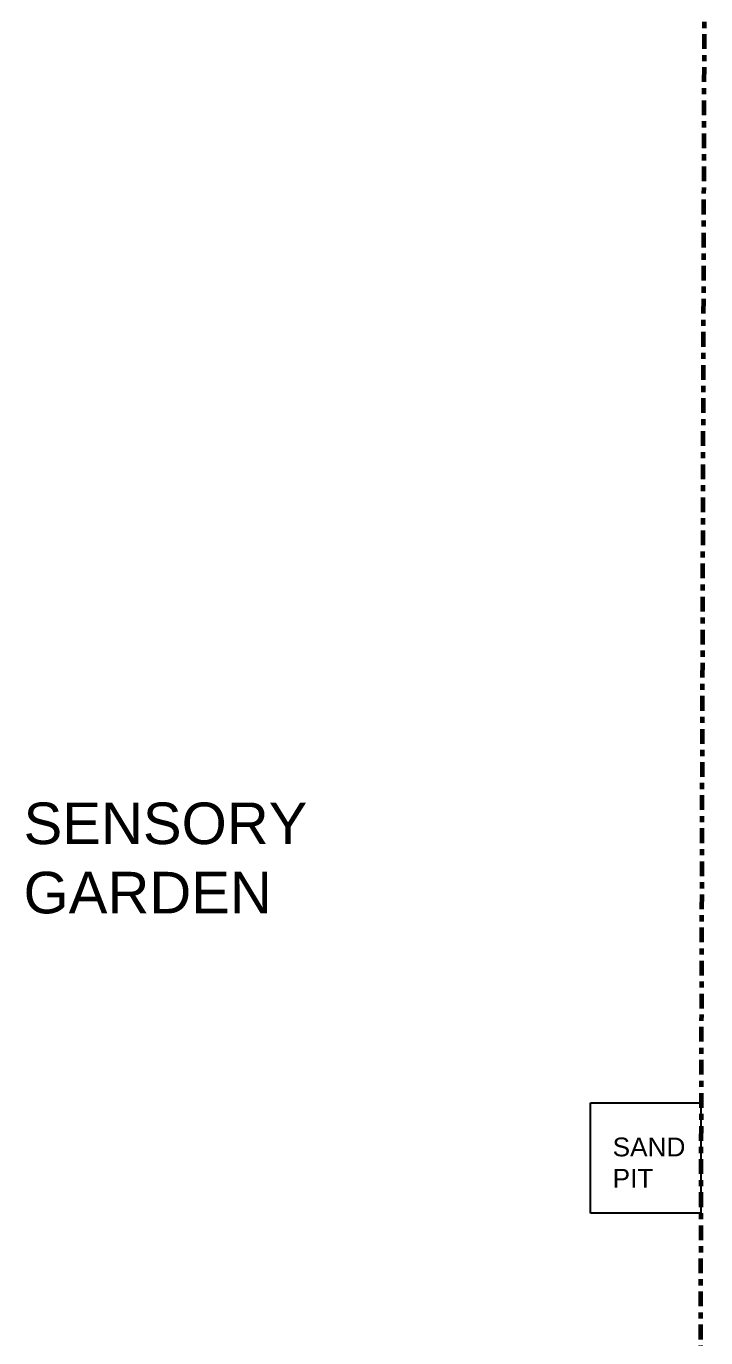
# Model space of a CAD drawing. Header units: metres. Extents: x 9 to 942, y 34 to 176.
# Drawn here: x 276.06 to 287.15, y 75.6 to 97.01 of the extents above; entities that cross this region are included whole.
import ezdxf

# ---------------------------------------------------------------- set-up
doc = ezdxf.new("R2010")
doc.units = ezdxf.units.M
doc.header["$LTSCALE"] = 0.01
doc.header["$MEASUREMENT"] = 0
doc.linetypes.add('ACAD_ISO04W100', pattern=[30, 24, -3, 0, -3])
doc.layers.add('SITE BOUNDARY', color=6, linetype='ACAD_ISO04W100', lineweight=60)
doc.layers.add('TEXT', color=141, linetype='Continuous')
doc.styles.get("Standard").update_dxf_attribs({"font": 'arial.ttf'})

msp = doc.modelspace()

# ---------------------------------------------------------------- linework, layer by layer
at = {"layer": 'Defpoints'}
for p, q in [((285.27, 79.437), (287.07, 79.437)), ((285.27, 77.637), (285.27, 79.437)), ((287.07, 79.437), (287.07, 77.637)), ((287.07, 77.637), (285.27, 77.637))]:
    msp.add_line(p, q, dxfattribs=at)
at = {"layer": 'SITE BOUNDARY'}
msp.add_line((287.151, 106.597), (286.967, 41.503), dxfattribs=at)

# ---------------------------------------------------------------- texts
at = {"layer": 'TEXT', "attachment_point": 1}
for s, width, gutter_width, insert, char_height in [('SENSORY GARDEN', 0.46978, 3.391, (276.015, 84.338), 0.67822), ('SAND PIT', 0.03746, 1.531, (285.63, 78.87), 0.3062)]:
    msp.add_mtext_dynamic_manual_height_columns(s, width=width, gutter_width=gutter_width, heights=[0], dxfattribs=dict(at, insert=insert, char_height=char_height))

doc.saveas('drawing.dxf')
